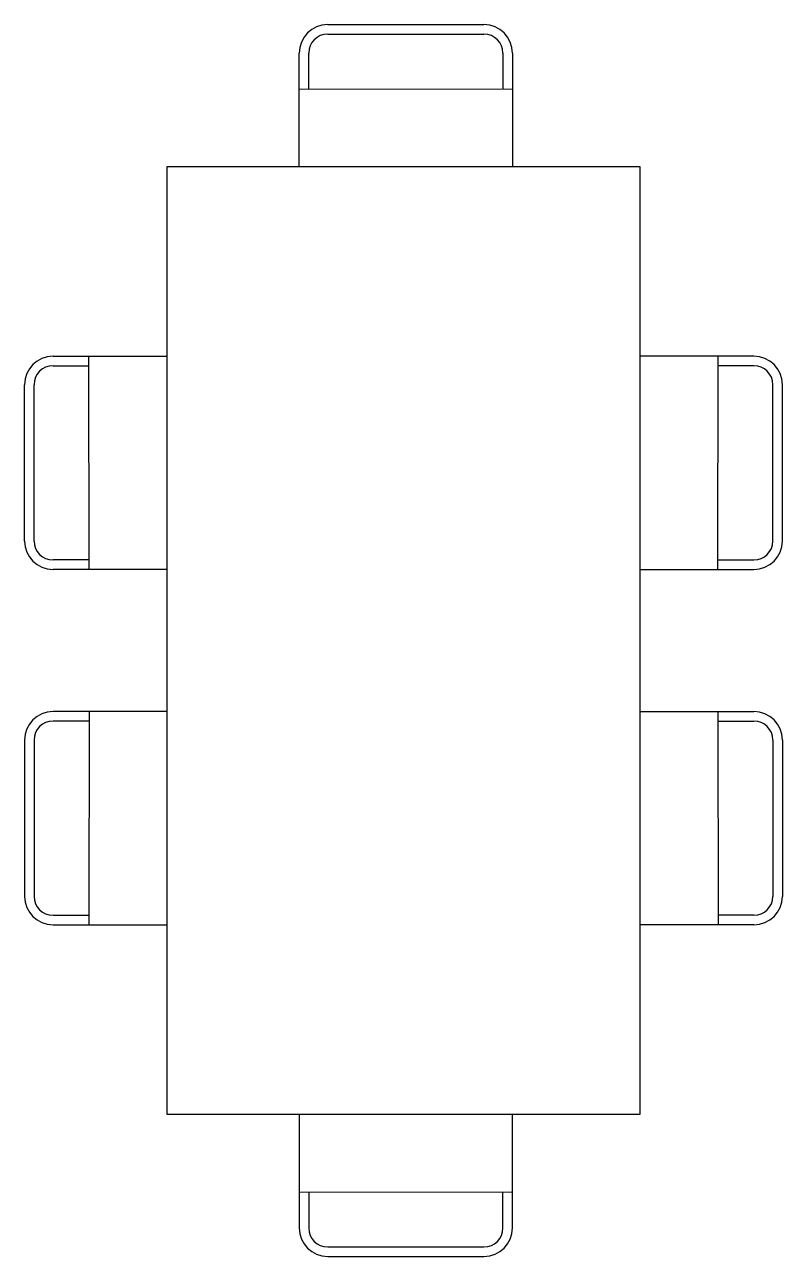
# Model space of a CAD drawing. Extents: x 1.78 to 3.38, y 3.56 to 6.16.
import ezdxf

# ---------------------------------------------------------------- set-up
doc = ezdxf.new("R2010")
doc.units = 0
doc.header["$MEASUREMENT"] = 0
doc.layers.add('MESA6', color=1, linetype='CONTINUOUS')

msp = doc.modelspace()

# ---------------------------------------------------------------- linework, layer by layer
at = {"layer": 'MESA6'}
for p, q in [((2.4215, 6.161), (2.7515, 6.161)), ((2.4215, 6.141), (2.7515, 6.141)), ((2.3615, 5.861), (2.3615, 6.101)), ((2.3815, 6.0246), (2.3815, 6.101)), ((2.7915, 6.101), (2.7915, 6.0255)), ((2.8115, 6.101), (2.8115, 5.861)), ((2.3615, 6.0245), (2.8112, 6.0256)), ((3.0815, 5.861), (2.0815, 5.861)), ((2.0815, 5.861), (2.0815, 3.861)), ((3.0815, 3.861), (3.0815, 5.861)), ((1.8415, 5.461), (2.0815, 5.461)), ((1.9181, 5.011), (1.917, 5.4607)), ((3.3215, 5.461), (3.0815, 5.461)), ((3.245, 5.011), (3.2461, 5.4607)), ((1.8415, 5.441), (1.9171, 5.441)), ((3.3215, 5.441), (3.246, 5.441)), ((1.7815, 5.071), (1.7815, 5.401)), ((1.8015, 5.071), (1.8015, 5.401)), ((3.3615, 5.071), (3.3615, 5.401)), ((3.3815, 5.071), (3.3815, 5.401)), ((1.918, 5.031), (1.8415, 5.031)), ((3.2451, 5.031), (3.3215, 5.031)), ((2.0815, 5.011), (1.8415, 5.011)), ((3.0815, 5.011), (3.3215, 5.011)), ((2.0815, 4.711), (1.8415, 4.711)), ((1.9181, 4.711), (1.917, 4.2614)), ((3.0815, 4.711), (3.3215, 4.711)), ((3.245, 4.711), (3.2461, 4.2614)), ((1.918, 4.691), (1.8415, 4.691)), ((3.2451, 4.691), (3.3215, 4.691)), ((1.7815, 4.651), (1.7815, 4.321)), ((1.8015, 4.651), (1.8015, 4.321)), ((3.3615, 4.651), (3.3615, 4.321)), ((3.3815, 4.651), (3.3815, 4.321)), ((1.8415, 4.281), (1.9171, 4.281)), ((3.3215, 4.281), (3.246, 4.281)), ((1.8415, 4.261), (2.0815, 4.261)), ((3.3215, 4.261), (3.0815, 4.261)), ((2.0815, 3.861), (3.0815, 3.861)), ((2.3615, 3.861), (2.3615, 3.621)), ((2.8115, 3.621), (2.8115, 3.861)), ((2.3615, 3.6976), (2.8112, 3.6965)), ((2.3815, 3.6975), (2.3815, 3.621)), ((2.7915, 3.621), (2.7915, 3.6966)), ((2.4215, 3.581), (2.7515, 3.581)), ((2.4215, 3.561), (2.7515, 3.561))]:
    msp.add_line(p, q, dxfattribs=at)
for centre, radius, start, end in [((2.4215, 6.101), 0.06, 90, 180), ((2.4215, 6.101), 0.04, 90, 180), ((2.7515, 6.101), 0.06, 0, 90), ((2.7515, 6.101), 0.04, 0, 90), ((1.8415, 5.401), 0.06, 90, 180), ((3.3215, 5.401), 0.06, 0, 90), ((1.8415, 5.401), 0.04, 90, 180), ((3.3215, 5.401), 0.04, 0, 90), ((1.8415, 5.071), 0.06, 180, 270), ((1.8415, 5.071), 0.04, 180, 270), ((3.3215, 5.071), 0.06, 270, 0), ((3.3215, 5.071), 0.04, 270, 0), ((1.8415, 4.651), 0.06, 90, 180), ((3.3215, 4.651), 0.06, 0, 90), ((1.8415, 4.651), 0.04, 90, 180), ((3.3215, 4.651), 0.04, 0, 90), ((1.8415, 4.321), 0.06, 180, 270), ((1.8415, 4.321), 0.04, 180, 270), ((3.3215, 4.321), 0.06, 270, 0), ((3.3215, 4.321), 0.04, 270, 0), ((2.4215, 3.621), 0.06, 180, 270), ((2.4215, 3.621), 0.04, 180, 270), ((2.7515, 3.621), 0.04, 270, 0), ((2.7515, 3.621), 0.06, 270, 0)]:
    msp.add_arc(centre, radius, start, end, dxfattribs=at)

doc.saveas('drawing.dxf')
